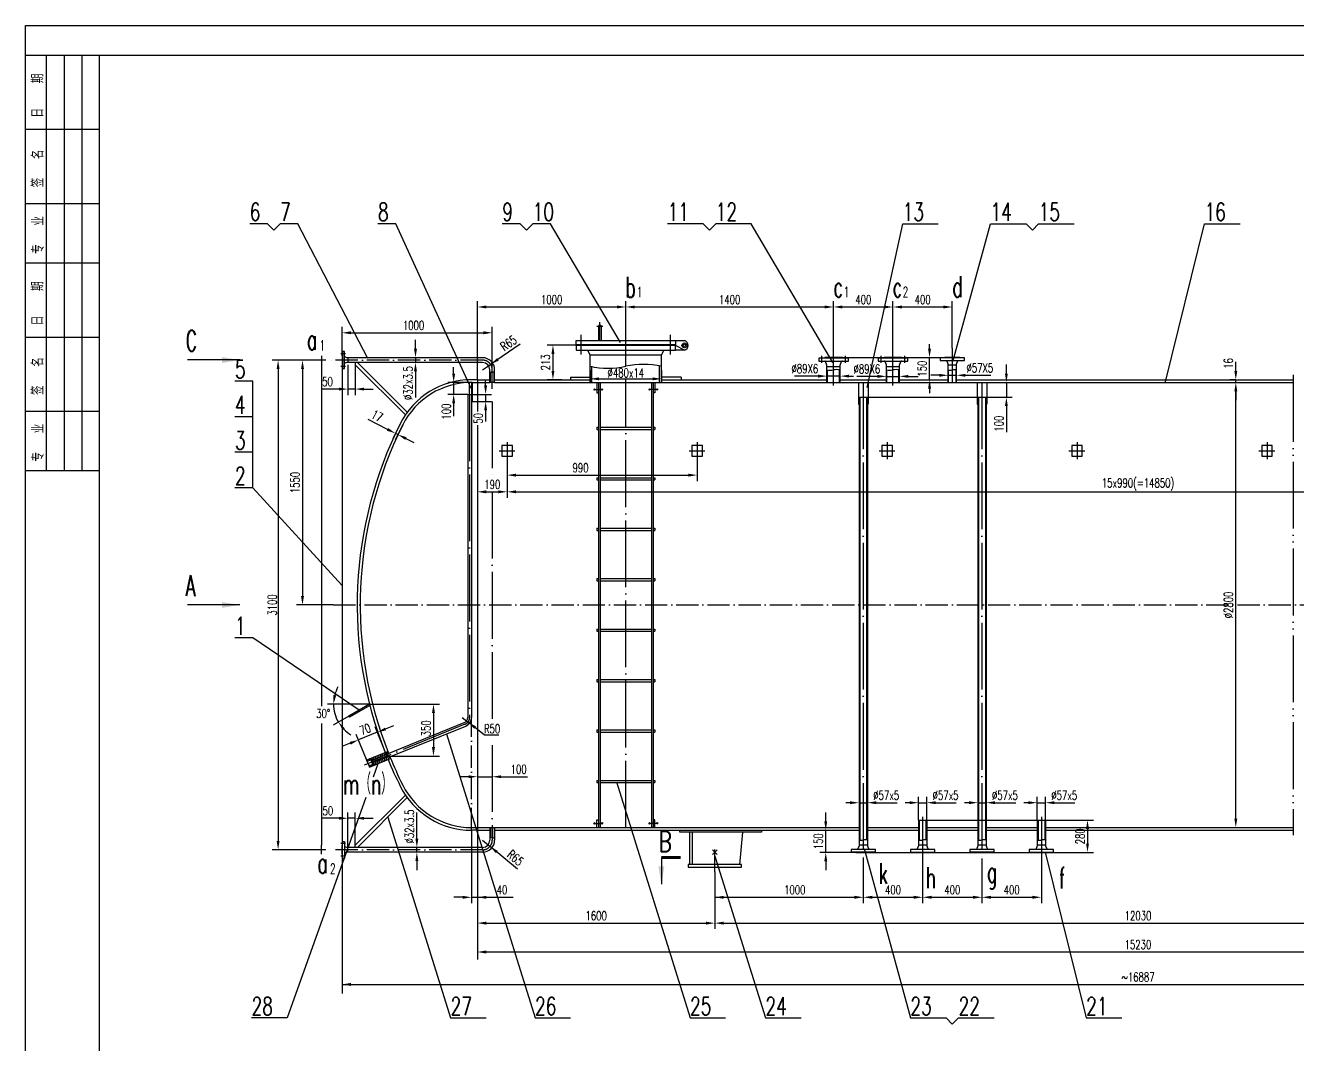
# Model space of a CAD drawing. Extents: x 84915 to 104235, y 7253 to 35355.
# Drawn here: x 84915 to 93487, y 28487 to 35355 of the extents above; entities that cross this region are included whole.
import ezdxf

# ---------------------------------------------------------------- set-up
doc = ezdxf.new("R2010")
doc.units = 0
doc.header["$LTSCALE"] = 15
doc.header["$MEASUREMENT"] = 0
for name, pattern in [('DASHDOT-M', [36, 30, -3, 0, -3]), ('DASHDOT-S', [14, 10, -2, 0, -2]), ('DIVIDE-M', [39, 30, -3, 0, -3, 0, -3]), ('HIDDEN-M', [7, 5, -2])]:
    doc.linetypes.add(name, pattern=pattern)
doc.layers.get('0').update_dxf_attribs({"linetype": 'CONTINUOUS'})
for name, color, linetype in [('CDR_DIM', 7, 'CONTINUOUS'), ('CDR_DWG1', 4, 'CONTINUOUS'), ('CDR_DWG2', 2, 'CONTINUOUS'), ('CDR_DWG3', 1, 'DASHDOT-M'), ('CDR_DWG4', 3, 'DIVIDE-M'), ('CDR_DWG5', 6, 'HIDDEN-M'), ('CDR_TEXT', 7, 'CONTINUOUS')]:
    doc.layers.add(name, color=color, linetype=linetype)
doc.styles.add('HZ', font='romans.shx', dxfattribs={"width": 0.7, "height": 60, "bigfont": 'HZ.shx'})

# ---------------------------------------------------------------- blocks, each defined once
blk = doc.blocks.new('TUQA-H')
for p, q in [((-18, 140), (-18, 70)), ((-12, 140), (-12, 70)), ((-6, 140), (-6, 70)), ((-25, 115), (0, 115)), ((-25, 90), (0, 90)), ((-25, 70), (0, 70)), ((-18, 70), (-18, 0)), ((-12, 70), (-12, 0)), ((-6, 70), (-6, 0)), ((-25, 45), (0, 45)), ((-25, 20), (0, 20))]:
    blk.add_line(p, q)
at = {"layer": 'CDR_DWG1'}
for p, q in [((-25, 140), (0, 140)), ((-25, 70), (0, 70)), ((-25, 0), (0, 0))]:
    blk.add_line(p, q, dxfattribs=at)
at = {"style": 'HZ', "width": 0.7}
for s, p in [('日    期', (-18.9, 118.95)), ('签   名', (-18.9, 95.46)), ('专   业', (-18.76, 73.05)), ('日    期', (-18.9, 48.95)), ('签   名', (-18.9, 25.46)), ('专   业', (-18.76, 3.05))]:
    blk.add_text(s, height=4, rotation=90, dxfattribs=at).set_placement(p)

msp = doc.modelspace()

# ---------------------------------------------------------------- linework, layer by layer
for p, q in [((87216.6, 30397.2), (87243.4, 30408)), ((87230, 30364.2), (87256.7, 30375))]:
    msp.add_line(p, q)
msp.add_lwpolyline([(84914.9, 21693.4), (84914.9, 35355.4), (104234.9, 35355.4), (104234.9, 21693.4)], close=True)
at = {"color": 4}
msp.add_lwpolyline([(85414.9, 21953.4), (85414.9, 35155.4), (103929.9, 35155.4), (103929.9, 21953.4)], close=True, dxfattribs=at)
at = {"layer": 'CDR_DIM'}
for p, q in [((87960.4, 32967.3), (87960.4, 33497.8)), ((88020.4, 33457.8), (88900.4, 33457.8)), ((88960.4, 33321.3), (88960.4, 33497.8)), ((89020.4, 33457.8), (90300.4, 33457.8)), ((90360.4, 33179.4), (90360.4, 33497.8)), ((90420.4, 33457.8), (90700.4, 33457.8)), ((90760.4, 33179.4), (90760.4, 33497.8)), ((90820.4, 33457.8), (91100.4, 33457.8)), ((91160.4, 33179.4), (91160.4, 33497.8)), ((87048, 33128.5), (87048, 33323.9)), ((87108, 33283.9), (88000.4, 33283.9)), ((88060.4, 33034.3), (88060.4, 33323.9)), ((87543.1, 33176), (87543.1, 33236)), ((88248.3, 33206.7), (88049.2, 33070.9)), ((88625.4, 33200.8), (88429.3, 33200.8)), ((91007, 33177.3), (91007, 33207.3)), ((86878.6, 33099.3), (86577.4, 33099.3)), ((86802.9, 33099.3), (86741.9, 33099.3)), ((87548.9, 33116), (87503.1, 33116)), ((87543.1, 33116), (87543.1, 33083.7)), ((88469.3, 33140.8), (88469.3, 33027.3)), ((90420.4, 33117.3), (90700.4, 33117.3)), ((90820.4, 33117.3), (91109.4, 33117.3)), ((90968.4, 33117.3), (91047, 33117.3)), ((91007, 32967.3), (91007, 33117.3)), ((93070.7, 33027.3), (93070.7, 33087.3)), ((86617.4, 33039.3), (86617.4, 29859.3)), ((86781.9, 33039.3), (86781.9, 31509.3)), ((86908.7, 33069.2), (86908.7, 30768.2)), ((87048, 33069.2), (87048, 29829.4)), ((87087, 33069), (87087, 32864.5)), ((87137.2, 33069), (87137.2, 32864.5)), ((87548.9, 33083.7), (87503.1, 33083.7)), ((87543.1, 33023.7), (87543.1, 32847.3)), ((87800.3, 33009.3), (87800.3, 33051.8)), ((87995.4, 33034.3), (88049.2, 33070.9)), ((88720.4, 33031.3), (88720.4, 32949.3)), ((89200.4, 33031.3), (89200.4, 32949.3)), ((90315.9, 32991.8), (90315.9, 33031.9)), ((90404.9, 32991.8), (90404.9, 33031.9)), ((90715.9, 32991.8), (90715.9, 33037.3)), ((90804.9, 32991.8), (90804.9, 33037.3)), ((91131.9, 32997.3), (91131.9, 33037.3)), ((91188.9, 32997.3), (91188.9, 33037.3)), ((91524.7, 33009.3), (91524.7, 33069.3)), ((87925.4, 32949.3), (87760.3, 32949.3)), ((87800.3, 32949.3), (87800.3, 32869)), ((88015.7, 32929), (88015.7, 32967.3)), ((88530.1, 32967.3), (88429.3, 32967.3)), ((88780.4, 32973.3), (89140.4, 32973.3)), ((90255.9, 32991.9), (90096.4, 32991.9)), ((90404.9, 32991.9), (90315.9, 32991.9)), ((90464.9, 32991.9), (90494.9, 32991.9)), ((90655.9, 32990.2), (90516.3, 32990.2)), ((90715.9, 32990.2), (90804.9, 32990.2)), ((90864.9, 32990.2), (90931, 32990.2)), ((90968.4, 32967.3), (91047, 32967.3)), ((91071.9, 32997.3), (91016.6, 32997.3)), ((91131.9, 32997.3), (91188.9, 32997.3)), ((91248.9, 32997.3), (91420.9, 32997.3)), ((91475.8, 32949.3), (91564.7, 32949.3)), ((91524.7, 32949.3), (91524.7, 32849.5)), ((93070.7, 32967.3), (93030.7, 32967.3)), ((93059.4, 32949.3), (93110.7, 32949.3)), ((93070.7, 32949.3), (93070.7, 32967.3)), ((93070.7, 32949.3), (93070.7, 32967.3)), ((87027, 32904.5), (86908.7, 32904.5)), ((87137.2, 32904.5), (87087, 32904.5)), ((87197.2, 32904.5), (87257.2, 32904.5)), ((87895.4, 32869), (87760.3, 32869)), ((87920.4, 32869), (88055.7, 32869)), ((88015.7, 32869), (88015.7, 32821)), ((90582.9, 32849.5), (91327.6, 32849.5)), ((91007, 32907.3), (91007, 32877.3)), ((91388.9, 32849.5), (91564.7, 32849.5)), ((93070.7, 30009.3), (93070.7, 32889.3)), ((93070.7, 32889.3), (93070.7, 32829.3)), ((87800.3, 32809), (87800.3, 32720.8)), ((87925.4, 32821), (88055.7, 32821)), ((88015.7, 32761), (88015.7, 32685.5)), ((91524.7, 32789.5), (91524.7, 32613)), ((87354.8, 32633), (87223.7, 32698.5)), ((87440.8, 32670.9), (87390.5, 32570.3)), ((87456.9, 32662.9), (87406.6, 32562.3)), ((87424.5, 32598.1), (87408.4, 32606.1)), ((87478.2, 32571.2), (87531.9, 32544.4)), ((88160.9, 32431.3), (88160.9, 32172)), ((89440.9, 32431.3), (89440.9, 32284.5)), ((87960.4, 32323.4), (87960.4, 32172)), ((88160.9, 32379.4), (88160.9, 32284.5)), ((88220.9, 32324.5), (89380.9, 32324.5)), ((88020.4, 32212), (88100.9, 32212)), ((88220.9, 32212), (96602.9, 32212)), ((86988.8, 31449.3), (86741.9, 31449.3)), ((87125.2, 30781.3), (86951.2, 30781.3)), ((87233.8, 30781.3), (87125.2, 30781.3)), ((87233.8, 30781.3), (87704.3, 30781.3)), ((87093.5, 30700.3), (86989, 30640)), ((87664.3, 30721.3), (87664.3, 30491.3)), ((87857.9, 30691.5), (87897.2, 30660.5)), ((86908.7, 30650.7), (86908.7, 29829.4)), ((87350.2, 30432), (87271, 30628.3)), ((87341.6, 30613.6), (87397.2, 30636.1)), ((88006.6, 30574.1), (87897.2, 30660.5)), ((87103.4, 30517.4), (87047.7, 30494.9)), ((87223.3, 30380.7), (87144, 30577)), ((87285.9, 30591.2), (87159, 30539.9)), ((88006.6, 30574.1), (88103.7, 30574.1)), ((87278.9, 30431.2), (87269, 30407.8)), ((87294.2, 30437.3), (87284.3, 30414)), ((87309.5, 30443.5), (87299.6, 30420.1)), ((87324.8, 30449.7), (87314.9, 30426.3)), ((87340.1, 30455.9), (87330.2, 30432.5)), ((87355.4, 30462), (87345.5, 30438.7)), ((87358.1, 30431.3), (87704.3, 30431.3)), ((87217.8, 30406.4), (87215.3, 30400.6)), ((87220.9, 30399), (87220.2, 30397.3)), ((87228.6, 30402.1), (87227.9, 30400.4)), ((87233.1, 30412.6), (87228.6, 30402.1)), ((87231.8, 30364.9), (87230.7, 30362.4)), ((87232.5, 30366.6), (87231.8, 30364.9)), ((87239.5, 30368), (87235, 30357.5)), ((87240.2, 30369.7), (87239.5, 30368)), ((87247.7, 30417.4), (87243.9, 30408.2)), ((87248.3, 30418.8), (87247.7, 30417.4)), ((87249.1, 30393.7), (87247.8, 30397.2)), ((87251.3, 30366.1), (87250.3, 30363.7)), ((87254.8, 30374.2), (87251.3, 30366.1)), ((87263.6, 30425), (87253.7, 30401.6)), ((87255.4, 30375.6), (87254.8, 30374.2)), ((87265.9, 30370.7), (87265.6, 30369.8)), ((87275.5, 30393.2), (87265.9, 30370.7)), ((87290.8, 30399.4), (87280.9, 30376)), ((87306.1, 30405.6), (87296.2, 30382.2)), ((87321.4, 30411.8), (87311.5, 30388.4)), ((87336.7, 30417.9), (87326.8, 30394.6)), ((87352, 30424.1), (87342.1, 30400.7)), ((87364.8, 30424.4), (87357.4, 30406.9)), ((87900.4, 30291.9), (87840.4, 30291.9)), ((87960.4, 30291.9), (88060.4, 30291.9)), ((88120.4, 30291.9), (88296.9, 30291.9)), ((90471.9, 30116.7), (90441.9, 30116.7)), ((90531.9, 30116.7), (90588.9, 30116.7)), ((90648.9, 30116.7), (90787.9, 30116.7)), ((90871.9, 30116.7), (90841.9, 30116.7)), ((90931.9, 29999.3), (90931.9, 30156.7)), ((90931.9, 30116.7), (90988.9, 30116.7)), ((90988.9, 29999.3), (90988.9, 30156.7)), ((91048.9, 30116.7), (91186.7, 30116.7)), ((91271.9, 30116.7), (91241.9, 30116.7)), ((91331.9, 30116.7), (91388.9, 30116.7)), ((91448.9, 30116.7), (91587.9, 30116.7)), ((91671.9, 30116.7), (91641.9, 30116.7)), ((91731.9, 29999.3), (91731.9, 30156.7)), ((91731.9, 30116.7), (91788.9, 30116.7)), ((91788.9, 29999.3), (91788.9, 30156.7)), ((91848.9, 30116.7), (91986.7, 30116.7)), ((87027, 30011.8), (86908.7, 30011.8)), ((87087, 29814.7), (87087, 30051.8)), ((87137.2, 30011.8), (87087, 30011.8)), ((87137.2, 29829.7), (87137.2, 30051.8)), ((87197.2, 30011.8), (87257.2, 30011.8)), ((87552.3, 29875), (87552.3, 30050.5)), ((90307.5, 29991.3), (90307.5, 30051.3)), ((87920.4, 29931.3), (87920.4, 29439.2)), ((87960.4, 29931.3), (87960.4, 29439.2)), ((90295.5, 29931.3), (90347.5, 29931.3)), ((90307.5, 29781.5), (90307.5, 29931.3)), ((90988.9, 29999.3), (92111.3, 29999.3)), ((92071.3, 29939.3), (92071.3, 29841.3)), ((93059.4, 29949.3), (93110.7, 29949.3)), ((87995.4, 29864.3), (88045.3, 29822.6)), ((86878.6, 29799.3), (86577.4, 29799.3)), ((87048, 29756.2), (87048, 28831.2)), ((87559.2, 29815), (87512.3, 29815)), ((87559.2, 29782.7), (87512.3, 29782.7)), ((87552.3, 29782.7), (87552.3, 29815)), ((88230.1, 29668), (88045.3, 29822.6)), ((90509.4, 29781.5), (90267.5, 29781.5)), ((90560.4, 29748.4), (90560.4, 29439.2)), ((90611.4, 29781.5), (90909.4, 29781.3)), ((91011.4, 29781.3), (91309.4, 29781.3)), ((91411.4, 29781.5), (91709.4, 29781.3)), ((91811.4, 29781.3), (92111.3, 29781.3)), ((87552.3, 29722.7), (87552.3, 29662.7)), ((90307.5, 29721.5), (90307.5, 29661.5)), ((90960.4, 29741.4), (90960.4, 29439.2)), ((91360.4, 29741.4), (91360.4, 29439.2)), ((91760.4, 29741.4), (91760.4, 29439.2)), ((89560.4, 29651.3), (89560.4, 29266.7)), ((87860.4, 29479.2), (87800.4, 29479.2)), ((87920.4, 29479.2), (88201.8, 29479.2)), ((87960.4, 29439.2), (87960.4, 29322.3)), ((89560.4, 29479.2), (90500.4, 29479.2)), ((90620.4, 29479.2), (90900.4, 29479.2)), ((91020.4, 29479.2), (91300.4, 29479.2)), ((91420.4, 29479.2), (91700.4, 29479.2)), ((87960.4, 29322.3), (87960.4, 29059.8)), ((88020.4, 29305.1), (89500.4, 29305.1)), ((89620.4, 29305.1), (95203.3, 29305.1)), ((88020.4, 29110.5), (96863.3, 29110.5)), ((87048, 28891.9), (97673.4, 28891.9))]:
    msp.add_line(p, q, dxfattribs=at)
for points in [[(86631, 34018.7), (86588.6, 33976.2), (86546.2, 34018.7), (86426.2, 34018.7)], [(87222.7, 33110.5), (86751, 34018.7), (86631, 34018.7)], [(87918.8, 32908.7), (87410.1, 34018.7), (87290.1, 34018.7)], [(88332.8, 34018.7), (88290.4, 33976.2), (88248, 34018.7), (88128, 34018.7)], [(88924.8, 33217.3), (88452.8, 34018.7), (88332.8, 34018.7)], [(89566.1, 34018.7), (89523.7, 33976.2), (89481.3, 34018.7), (89241.3, 34018.7)], [(90354.9, 33083.6), (89806.1, 34018.7), (89566.1, 34018.7)], [(90587.4, 32914.1), (90825.9, 34018.7), (91065.9, 34018.7)], [(91165.5, 33096.1), (91417.4, 34018.7), (91657.4, 34018.7)], [(91657.4, 34018.7), (91699.8, 33976.2), (91742.2, 34018.7), (91982.2, 34018.7)], [(92595.9, 32954.3), (92859.5, 34018.7), (93099.5, 34018.7)], [(86446.7, 32718.3), (86446.7, 32958.3), (86326.7, 32958.3)], [(86446.7, 32478.3), (86446.7, 32718.3), (86326.7, 32718.3)], [(86446.7, 32238.3), (86446.7, 32478.3), (86326.7, 32478.3)], [(87047.9, 31583.2), (86446.7, 32238.3), (86326.7, 32238.3)], [(87163.7, 30740.8), (86446.7, 31227.6), (86326.7, 31227.6)], [(87751.1, 30580.8), (88348.7, 28665.7), (88588.7, 28665.7)], [(87290.2, 30379.8), (87257.8, 30289.2)], [(88896.6, 30256.8), (89393, 28665.7), (89633, 28665.7)], [(87208.7, 30151.6), (86678.4, 28665.7), (86438.4, 28665.7)], [(87357.2, 30019.9), (87779.7, 28665.7), (88019.7, 28665.7)], [(89560.4, 29756.7), (89900.9, 28665.7), (90140.9, 28665.7)], [(90567.3, 29807.7), (90877.9, 28665.7), (91117.9, 28665.7)], [(91785.8, 29782.3), (92062.4, 28665.7), (92302.4, 28665.7)], [(91117.9, 28665.7), (91160.4, 28623.2), (91202.8, 28665.7), (91442.8, 28665.7)]]:
    msp.add_lwpolyline(points, dxfattribs=at)
for start, end in [(151.59366, 165.79683), (180, 210), (224.20317, 238.40634)]:
    msp.add_arc((87233.8, 30781.3), 242.7, start, end, dxfattribs=at)
for points in [[(88020.4, 33467.8), (88020.4, 33447.8), (87960.4, 33457.8)], [(88900.4, 33467.8), (88900.4, 33447.8), (88960.4, 33457.8)], [(89020.4, 33467.8), (89020.4, 33447.8), (88960.4, 33457.8)], [(90300.4, 33467.8), (90300.4, 33447.8), (90360.4, 33457.8)], [(90420.4, 33467.8), (90420.4, 33447.8), (90360.4, 33457.8)], [(90700.4, 33467.8), (90700.4, 33447.8), (90760.4, 33457.8)], [(90820.4, 33467.8), (90820.4, 33447.8), (90760.4, 33457.8)], [(91100.4, 33467.8), (91100.4, 33447.8), (91160.4, 33457.8)], [(87108, 33293.9), (87108, 33273.9), (87048, 33283.9)], [(88000.4, 33293.9), (88000.4, 33273.9), (88060.4, 33283.9)], [(87533.1, 33176), (87553.1, 33176), (87543.1, 33116)], [(88459.3, 33140.8), (88479.3, 33140.8), (88469.3, 33200.8)], [(90997, 33177.3), (91017, 33177.3), (91007, 33117.3)], [(86607.4, 33039.3), (86627.4, 33039.3), (86617.4, 33099.3)], [(86771.9, 33039.3), (86791.9, 33039.3), (86781.9, 33099.3)], [(88093.1, 33113), (88104.4, 33096.5), (88049.2, 33070.9)], [(87533.1, 33023.7), (87553.1, 33023.7), (87543.1, 33083.7)], [(87790.3, 33009.3), (87810.3, 33009.3), (87800.3, 32949.3)], [(88459.3, 33027.3), (88479.3, 33027.3), (88469.3, 32967.3)], [(90255.9, 33001.9), (90255.9, 32981.9), (90315.9, 32991.9)], [(90464.9, 33001.9), (90464.9, 32981.9), (90404.9, 32991.9)], [(91071.9, 33007.3), (91071.9, 32987.3), (91131.9, 32997.3)], [(91248.9, 33007.3), (91248.9, 32987.3), (91188.9, 32997.3)], [(91514.7, 33009.3), (91534.7, 33009.3), (91524.7, 32949.3)], [(93060.7, 33027.3), (93080.7, 33027.3), (93070.7, 32967.3)], [(88005.7, 32929), (88025.7, 32929), (88015.7, 32869)], [(88780.4, 32983.3), (88780.4, 32963.3), (88720.4, 32973.3)], [(89140.4, 32983.3), (89140.4, 32963.3), (89200.4, 32973.3)], [(90655.9, 33000.2), (90655.9, 32980.2), (90715.9, 32990.2)], [(90864.9, 33000.2), (90864.9, 32980.2), (90804.9, 32990.2)], [(90997, 32907.3), (91017, 32907.3), (91007, 32967.3)], [(93060.7, 32889.3), (93080.7, 32889.3), (93070.7, 32949.3)], [(93060.7, 32889.3), (93080.7, 32889.3), (93070.7, 32949.3)], [(87027, 32914.5), (87027, 32894.5), (87087, 32904.5)], [(87197.2, 32914.5), (87197.2, 32894.5), (87137.2, 32904.5)], [(87790.3, 32809), (87810.3, 32809), (87800.3, 32869)], [(91514.7, 32789.5), (91534.7, 32789.5), (91524.7, 32849.5)], [(88005.7, 32761), (88025.7, 32761), (88015.7, 32821)], [(87359.2, 32641.9), (87350.3, 32624), (87408.4, 32606.1)], [(87482.7, 32580.2), (87473.7, 32562.3), (87424.5, 32598.1)], [(88220.9, 32334.5), (88220.9, 32314.5), (88160.9, 32324.5)], [(89380.9, 32334.5), (89380.9, 32314.5), (89440.9, 32324.5)], [(88020.4, 32222), (88020.4, 32202), (87960.4, 32212)], [(88100.9, 32222), (88100.9, 32202), (88160.9, 32212)], [(88220.9, 32222), (88220.9, 32202), (88160.9, 32212)], [(86771.9, 31509.3), (86791.9, 31509.3), (86781.9, 31449.3)], [(87008.5, 30839.6), (86988.6, 30842.1), (86991.2, 30781.3)], [(87654.3, 30721.3), (87674.3, 30721.3), (87664.3, 30781.3)], [(87051.9, 30606.1), (87067.8, 30618.2), (87023.7, 30660)], [(87337.8, 30622.9), (87345.3, 30604.4), (87285.9, 30591.2)], [(87950.5, 30631.1), (87938.1, 30615.4), (87897.2, 30660.5)], [(87099.6, 30526.7), (87107.1, 30508.1), (87159, 30539.9)], [(87654.3, 30491.3), (87674.3, 30491.3), (87664.3, 30431.3)], [(87900.4, 30301.9), (87900.4, 30281.9), (87960.4, 30291.9)], [(88120.4, 30301.9), (88120.4, 30281.9), (88060.4, 30291.9)], [(90471.9, 30126.7), (90471.9, 30106.7), (90531.9, 30116.7)], [(90648.9, 30126.7), (90648.9, 30106.7), (90588.9, 30116.7)], [(90871.9, 30126.7), (90871.9, 30106.7), (90931.9, 30116.7)], [(91048.9, 30126.7), (91048.9, 30106.7), (90988.9, 30116.7)], [(91271.9, 30126.7), (91271.9, 30106.7), (91331.9, 30116.7)], [(91448.9, 30126.7), (91448.9, 30106.7), (91388.9, 30116.7)], [(91671.9, 30126.7), (91671.9, 30106.7), (91731.9, 30116.7)], [(91848.9, 30126.7), (91848.9, 30106.7), (91788.9, 30116.7)], [(87027, 30021.8), (87027, 30001.8), (87087, 30011.8)], [(87197.2, 30021.8), (87197.2, 30001.8), (87137.2, 30011.8)], [(93060.7, 30009.3), (93080.7, 30009.3), (93070.7, 29949.3)], [(90297.5, 29991.3), (90317.5, 29991.3), (90307.5, 29931.3)], [(92061.3, 29939.3), (92081.3, 29939.3), (92071.3, 29999.3)], [(86607.4, 29859.3), (86627.4, 29859.3), (86617.4, 29799.3)], [(87542.3, 29875), (87562.3, 29875), (87552.3, 29815)], [(92061.3, 29841.3), (92081.3, 29841.3), (92071.3, 29781.3)], [(87542.3, 29722.7), (87562.3, 29722.7), (87552.3, 29782.7)], [(88097.7, 29791.8), (88084.9, 29776.4), (88045.3, 29822.6)], [(90297.5, 29721.5), (90317.5, 29721.5), (90307.5, 29781.5)], [(87860.4, 29489.2), (87860.4, 29469.2), (87920.4, 29479.2)], [(88020.4, 29489.2), (88020.4, 29469.2), (87960.4, 29479.2)], [(89620.4, 29489.2), (89620.4, 29469.2), (89560.4, 29479.2)], [(90500.4, 29489.2), (90500.4, 29469.2), (90560.4, 29479.2)], [(90620.4, 29489.2), (90620.4, 29469.2), (90560.4, 29479.2)], [(90900.4, 29489.2), (90900.4, 29469.2), (90960.4, 29479.2)], [(91020.4, 29489.2), (91020.4, 29469.2), (90960.4, 29479.2)], [(91300.4, 29489.2), (91300.4, 29469.2), (91360.4, 29479.2)], [(91420.4, 29489.2), (91420.4, 29469.2), (91360.4, 29479.2)], [(91700.4, 29489.2), (91700.4, 29469.2), (91760.4, 29479.2)], [(88020.4, 29315.1), (88020.4, 29295.1), (87960.4, 29305.1)], [(89500.4, 29315.1), (89500.4, 29295.1), (89560.4, 29305.1)], [(89620.4, 29315.1), (89620.4, 29295.1), (89560.4, 29305.1)], [(88020.4, 29120.5), (88020.4, 29100.5), (87960.4, 29110.5)], [(87108, 28901.9), (87108, 28881.9), (87048, 28891.9)]]:
    msp.add_solid(points, dxfattribs=at)
at = {"layer": 'CDR_DWG1'}
for p, q in [((88775.4, 33327.3), (88775.4, 33231.3)), ((88795.4, 33231.3), (88795.4, 33327.3)), ((88625.4, 33231.3), (89295.4, 33231.3)), ((88625.4, 33202.3), (88625.4, 33231.3)), ((89295.4, 33202.3), (88625.4, 33202.3)), ((88625.4, 33202.3), (88625.4, 33199.3)), ((89295.4, 33199.3), (88625.4, 33199.3)), ((88625.4, 33199.3), (88625.4, 33166.3)), ((89295.4, 33231.3), (89355.4, 33231.3)), ((89295.4, 33231.3), (89295.4, 33202.3)), ((89295.4, 33199.3), (89295.4, 33202.3)), ((89295.4, 33166.3), (89295.4, 33199.3)), ((89355.4, 33166.3), (89295.4, 33198.8)), ((86938.8, 33099.3), (86878.6, 33099.3)), ((86908.7, 33129.4), (86908.7, 33069.2)), ((87048, 33128.5), (87048, 33071.5)), ((87052, 33128.5), (87048, 33128.5)), ((87064, 33157.5), (87052, 33157.5)), ((87052, 33157.5), (87052, 33042.5)), ((87064, 33042.5), (87064, 33157.5)), ((87081, 33116), (87066.5, 33121.5)), ((87087, 33116), (87081, 33116)), ((87995.4, 33116), (87087, 33116)), ((87087, 33116), (87087, 33084)), ((88625.4, 33166.3), (89295.4, 33166.3)), ((88720.4, 33133.3), (88703.9, 33166.3)), ((88720.4, 32949.3), (88720.4, 33133.3)), ((89200.4, 33133.3), (88720.4, 33133.3)), ((89200.4, 33133.3), (89216.9, 33166.3)), ((89200.4, 32949.3), (89200.4, 33133.3)), ((89355.4, 33166.3), (89295.4, 33166.3)), ((90460.4, 33113.3), (90260.4, 33113.3)), ((90260.4, 33113.3), (90260.4, 33093.3)), ((90260.4, 33093.3), (90460.4, 33093.3)), ((90300.4, 33117.3), (90300.4, 33113.3)), ((90420.4, 33117.3), (90300.4, 33117.3)), ((90315.9, 33066.3), (90306.9, 33089.5)), ((90404.9, 33066.3), (90414, 33089.5)), ((90420.4, 33113.3), (90420.4, 33117.3)), ((90460.4, 33093.3), (90460.4, 33113.3)), ((90860.4, 33113.3), (90660.4, 33113.3)), ((90660.4, 33113.3), (90660.4, 33093.3)), ((90660.4, 33093.3), (90860.4, 33093.3)), ((90700.4, 33117.3), (90700.4, 33113.3)), ((90820.4, 33117.3), (90700.4, 33117.3)), ((90715.9, 33066.3), (90706.9, 33089.5)), ((90804.9, 33066.3), (90814, 33089.5)), ((90820.4, 33113.3), (90820.4, 33117.3)), ((90860.4, 33093.3), (90860.4, 33113.3)), ((91242.9, 33114.3), (91077.9, 33114.3)), ((91077.9, 33114.3), (91077.9, 33097.3)), ((91077.9, 33097.3), (91242.9, 33097.3)), ((91211.4, 33117.3), (91109.4, 33117.3)), ((91109.4, 33117.3), (91109.4, 33114.3)), ((91131.9, 33073.3), (91122.4, 33097.3)), ((91188.9, 33073.3), (91198.4, 33097.3)), ((91198.4, 33097.3), (91242.9, 33097.3)), ((91211.4, 33114.3), (91211.4, 33117.3)), ((91242.9, 33097.3), (91242.9, 33114.3)), ((87048, 33071.5), (87052, 33071.5)), ((87052, 33042.5), (87064, 33042.5)), ((87081, 33084), (87066.5, 33078.5)), ((87087, 33084), (87081, 33084)), ((87995.4, 33083.3), (87087, 33084.1)), ((87137.2, 33084), (87137.2, 33069)), ((87137.2, 33069), (87475.6, 32730.6)), ((87152.2, 33084), (87487.8, 32747.9)), ((88044.4, 32949.3), (88044.4, 33034.3)), ((88048.4, 32949.3), (88048.4, 33018.4)), ((88072.4, 32949.3), (88072.4, 33018.4)), ((88076.4, 32949.3), (88076.4, 33034.3)), ((88732.4, 32949.3), (88732.4, 33057.8)), ((89188.4, 32949.3), (89188.4, 33057.8)), ((90315.9, 33054.3), (90315.9, 33066.3)), ((90315.9, 32949.3), (90315.9, 33054.3)), ((90404.9, 33054.3), (90315.9, 33054.3)), ((90319.9, 32949.3), (90319.9, 33033.3)), ((90400.9, 32949.3), (90400.9, 33033.3)), ((90404.9, 33054.3), (90404.9, 33066.3)), ((90404.9, 32949.3), (90404.9, 33054.3)), ((90715.9, 33054.3), (90715.9, 33066.3)), ((90715.9, 32949.3), (90715.9, 33054.3)), ((90804.9, 33054.3), (90715.9, 33054.3)), ((90719.9, 32949.3), (90719.9, 33033.3)), ((90800.9, 32949.3), (90800.9, 33033.3)), ((90804.9, 33054.3), (90804.9, 33066.3)), ((90804.9, 32949.3), (90804.9, 33054.3)), ((91131.9, 33065.3), (91131.9, 33073.3)), ((91188.9, 33065.3), (91131.9, 33065.3)), ((91131.9, 32949.3), (91131.9, 33065.3)), ((91135.4, 32949.3), (91135.4, 33033.3)), ((91185.4, 32949.3), (91185.4, 33033.3)), ((91188.9, 33065.3), (91188.9, 33073.3)), ((91188.9, 32949.3), (91188.9, 33065.3)), ((87907.9, 32869), (87907.9, 32949.2)), ((87960.4, 32967.3), (87920.4, 32967.3)), ((87920.4, 32949.3), (87920.4, 30691.5)), ((87920.4, 32949.3), (87960.4, 32949.3)), ((87925.4, 32949.3), (87925.4, 32821)), ((87960.4, 32967.3), (87960.4, 32752.8)), ((87960.4, 32967.3), (88044.4, 32967.3)), ((87960.4, 32949.3), (88044.4, 32949.3)), ((88076.4, 32949.3), (88044.4, 32949.3)), ((88076.4, 32967.3), (88720.4, 32967.3)), ((88076.4, 32949.3), (88720.4, 32949.3)), ((88588.3, 32985.2), (88719.6, 32985.2)), ((88588.3, 32985.2), (88588.3, 32967.3)), ((88720.4, 32949.3), (91188.9, 32949.3)), ((88765.4, 32949.3), (88765.4, 32878.1)), ((88775.4, 32949.3), (88775.4, 29949.3)), ((88787.4, 32949.3), (88787.4, 29949.3)), ((89133.5, 32949.3), (89133.5, 29949.3)), ((89145.5, 32949.3), (89145.5, 29949.3)), ((89155.5, 32949.3), (89155.5, 32878.1)), ((89200.4, 32967.3), (90315.9, 32967.3)), ((89332.6, 32985.2), (89201.3, 32985.2)), ((89332.6, 32985.2), (89332.6, 32967.3)), ((90404.9, 32967.3), (90715.9, 32967.3)), ((90527.6, 32949.3), (90527.6, 32802.3)), ((90593.3, 32949.3), (90593.3, 32802.3)), ((90804.9, 32967.3), (91131.9, 32967.3)), ((91188.9, 32967.3), (93458.1, 32967.3)), ((91188.9, 32949.3), (93458.1, 32949.3)), ((91327.6, 32949.3), (91327.6, 32802.3)), ((91393.3, 32949.3), (91393.3, 32802.3)), ((87895.4, 32869), (87895.4, 30691.5)), ((87895.4, 32869), (87920.4, 32869)), ((88765.4, 32878.1), (88775.4, 32878.1)), ((89155.5, 32878.1), (89145.5, 32878.1)), ((90531.9, 32849.5), (90531.9, 29833.5)), ((90531.9, 32849.5), (90588.9, 32849.5)), ((90537.9, 32849.5), (90537.9, 29865.5)), ((90582.9, 32849.5), (90582.9, 29865.5)), ((90588.9, 32849.5), (90588.9, 29833.5)), ((91331.9, 32849.5), (91331.9, 29833.5)), ((91331.9, 32849.5), (91388.9, 32849.5)), ((91337.9, 32849.5), (91337.9, 29865.5)), ((91382.9, 32849.5), (91382.9, 29865.5)), ((91388.9, 32849.5), (91388.9, 29833.5)), ((87925.4, 32821), (87920.4, 32821)), ((90527.6, 32802.3), (90531.9, 32802.3)), ((90593.3, 32802.3), (90588.9, 32802.3)), ((91327.6, 32802.3), (91331.9, 32802.3)), ((91393.3, 32802.3), (91388.9, 32802.3)), ((87960.4, 32660.8), (87960.4, 29931.3)), ((88765.4, 32646.9), (88765.4, 32631.9)), ((88765.4, 32646.9), (88775.4, 32646.9)), ((88765.4, 32631.9), (88775.4, 32631.9)), ((88787.4, 32646.9), (89133.5, 32646.9)), ((88787.4, 32631.9), (89133.5, 32631.9)), ((89145.5, 32646.9), (89155.5, 32646.9)), ((89145.5, 32631.9), (89155.5, 32631.9)), ((89155.5, 32646.9), (89155.5, 32631.9)), ((88765.4, 32306.9), (88765.4, 32291.9)), ((88765.4, 32306.9), (88775.4, 32306.9)), ((88765.4, 32291.9), (88775.4, 32291.9)), ((88787.4, 32306.9), (89133.5, 32306.9)), ((88787.4, 32291.9), (89133.5, 32291.9)), ((89145.5, 32306.9), (89155.5, 32306.9)), ((89145.5, 32291.9), (89155.5, 32291.9)), ((89155.5, 32306.9), (89155.5, 32291.9)), ((88765.4, 31966.9), (88765.4, 31951.9)), ((88765.4, 31966.9), (88775.4, 31966.9)), ((88765.4, 31951.9), (88775.4, 31951.9)), ((88787.4, 31966.9), (89133.5, 31966.9)), ((88787.4, 31951.9), (89133.5, 31951.9)), ((89145.5, 31966.9), (89155.5, 31966.9)), ((89145.5, 31951.9), (89155.5, 31951.9)), ((89155.5, 31966.9), (89155.5, 31951.9)), ((88765.4, 31626.9), (88765.4, 31611.9)), ((88765.4, 31626.9), (88775.4, 31626.9)), ((88765.4, 31611.9), (88775.4, 31611.9)), ((88787.4, 31626.9), (89133.5, 31626.9)), ((88787.4, 31611.9), (89133.5, 31611.9)), ((89145.5, 31626.9), (89155.5, 31626.9)), ((89145.5, 31611.9), (89155.5, 31611.9)), ((89155.5, 31626.9), (89155.5, 31611.9)), ((88765.4, 31286.9), (88765.4, 31271.9)), ((88765.4, 31286.9), (88775.4, 31286.9)), ((88765.4, 31271.9), (88775.4, 31271.9)), ((88787.4, 31286.9), (89133.5, 31286.9)), ((88787.4, 31271.9), (89133.5, 31271.9)), ((89145.5, 31286.9), (89155.5, 31286.9)), ((89145.5, 31271.9), (89155.5, 31271.9)), ((89155.5, 31286.9), (89155.5, 31271.9)), ((88765.4, 30946.9), (88765.4, 30931.9)), ((88765.4, 30946.9), (88775.4, 30946.9)), ((88787.4, 30946.9), (89133.5, 30946.9)), ((89145.5, 30946.9), (89155.5, 30946.9)), ((89155.5, 30946.9), (89155.5, 30931.9)), ((88765.4, 30931.9), (88775.4, 30931.9)), ((88787.4, 30931.9), (89133.5, 30931.9)), ((89145.5, 30931.9), (89155.5, 30931.9)), ((87233.8, 30781.3), (87093.5, 30700.3)), ((87093.5, 30700.3), (87098.1, 30692.3)), ((87236.2, 30772), (87098.7, 30692.7)), ((87354.2, 30447.1), (87872, 30656.7)), ((87363.6, 30424), (87881.4, 30633.5)), ((88765.4, 30606.9), (88765.4, 30591.9)), ((88765.4, 30606.9), (88775.4, 30606.9)), ((88787.4, 30606.9), (89133.5, 30606.9)), ((89145.5, 30606.9), (89155.5, 30606.9)), ((89155.5, 30606.9), (89155.5, 30591.9)), ((88765.4, 30591.9), (88775.4, 30591.9)), ((88787.4, 30591.9), (89133.5, 30591.9)), ((89145.5, 30591.9), (89155.5, 30591.9)), ((87214.8, 30405.2), (87356.3, 30462.4)), ((87355.9, 30442.9), (87253.5, 30401.5)), ((87354.2, 30447.1), (87363.6, 30424)), ((87214.8, 30405.2), (87214.1, 30403.6)), ((87214.8, 30405.2), (87214.1, 30403.6)), ((87214.1, 30403.6), (87232.5, 30357.9)), ((87223.3, 30380.7), (87216.3, 30398.1)), ((87218.3, 30396.5), (87216.6, 30397.2)), ((87218.3, 30396.5), (87242.6, 30406.4)), ((87224.5, 30381.2), (87218.3, 30396.5)), ((87230.7, 30365.9), (87219.7, 30393.2)), ((87223.3, 30380.7), (87230.3, 30363.3)), ((87224.5, 30381.2), (87230.7, 30365.9)), ((87230.7, 30365.9), (87230, 30364.2)), ((87230.7, 30365.9), (87255, 30375.7)), ((87234.2, 30357.2), (87232.5, 30357.9)), ((87234.2, 30357.2), (87375.6, 30414.3)), ((87242.6, 30406.4), (87243.4, 30408)), ((87242.6, 30406.4), (87248.8, 30391)), ((87243.4, 30408), (87248.6, 30410.2)), ((87243.4, 30408), (87250, 30391.5)), ((87255, 30375.7), (87248.8, 30391)), ((87256.7, 30375), (87250, 30391.5)), ((87250.3, 30409.4), (87256.5, 30394.1)), ((87255, 30375.7), (87256.7, 30375)), ((87262.7, 30378.8), (87256.5, 30394.1)), ((87256.7, 30375), (87262, 30377.1)), ((87361.9, 30428.1), (87259.5, 30386.7)), ((88765.4, 30266.9), (88775.4, 30266.9)), ((88765.4, 30266.9), (88765.4, 30251.9)), ((88787.4, 30266.9), (89133.5, 30266.9)), ((89145.5, 30266.9), (89155.5, 30266.9)), ((89155.5, 30266.9), (89155.5, 30251.9)), ((88765.4, 30251.9), (88775.4, 30251.9)), ((88787.4, 30251.9), (89133.5, 30251.9)), ((89145.5, 30251.9), (89155.5, 30251.9)), ((87137.2, 29829.7), (87475.6, 30168.1)), ((87152.2, 29814.6), (87487.8, 30150.8)), ((87920.4, 29949.3), (87960.4, 29949.3)), ((87960.4, 29931.3), (87920.4, 29931.3)), ((87960.4, 29949.3), (90531.9, 29949.3)), ((87960.4, 29931.3), (88044.4, 29931.3)), ((88044.4, 29949.3), (88044.4, 29864.3)), ((88048.4, 29949.3), (88048.4, 29880.3)), ((88072.4, 29949.3), (88072.4, 29880.3)), ((88076.4, 29949.3), (88076.4, 29864.3)), ((88076.4, 29931.3), (90531.9, 29931.3)), ((88765.4, 29949.3), (88765.4, 30000.6)), ((88765.4, 30000.6), (88775.4, 30000.6)), ((89155.5, 30000.6), (89145.5, 30000.6)), ((89155.5, 29949.3), (89155.5, 30000.6)), ((89325.4, 29917.3), (89325.4, 29931.3)), ((89875.4, 29917.3), (89325.4, 29917.3)), ((89390.4, 29917.3), (89390.4, 29701.3)), ((89410.4, 29701.3), (89410.4, 29917.3)), ((89746.2, 29917.3), (89726.4, 29701.3)), ((89875.4, 29931.3), (89875.4, 29917.3)), ((90588.9, 29949.3), (90931.9, 29949.3)), ((90588.9, 29931.3), (90931.9, 29931.3)), ((90931.9, 29999.3), (90931.9, 29833.3)), ((90931.9, 29999.3), (90988.9, 29999.3)), ((90937.9, 29999.3), (90937.9, 29865.3)), ((90982.9, 29999.3), (90982.9, 29865.3)), ((90988.9, 29999.3), (90988.9, 29833.3)), ((90988.9, 29949.3), (91331.9, 29949.3)), ((90988.9, 29931.3), (91331.9, 29931.3)), ((91388.9, 29949.3), (91731.9, 29949.3)), ((91388.9, 29931.3), (91731.9, 29931.3)), ((91731.9, 29999.3), (91731.9, 29833.3)), ((91731.9, 29999.3), (91788.9, 29999.3)), ((91737.9, 29999.3), (91737.9, 29865.3)), ((91782.9, 29999.3), (91782.9, 29865.3)), ((91788.9, 29999.3), (91788.9, 29833.3)), ((91788.9, 29949.3), (93458.1, 29949.3)), ((91788.9, 29931.3), (93458.1, 29931.3)), ((87052, 29741.2), (87052, 29856.2)), ((87052, 29856.2), (87064, 29856.2)), ((87064, 29856.2), (87064, 29741.2)), ((90531.9, 29833.5), (90588.9, 29833.5)), ((90531.9, 29833.5), (90531.9, 29825.5)), ((90588.9, 29833.5), (90588.9, 29825.5)), ((90931.9, 29833.3), (90988.9, 29833.3)), ((90931.9, 29833.3), (90931.9, 29825.3)), ((90988.9, 29833.3), (90988.9, 29825.3)), ((91331.9, 29833.5), (91331.9, 29825.5)), ((91331.9, 29833.5), (91388.9, 29833.5)), ((91388.9, 29833.5), (91388.9, 29825.5)), ((91731.9, 29833.3), (91788.9, 29833.3)), ((91731.9, 29833.3), (91731.9, 29825.3)), ((91788.9, 29833.3), (91788.9, 29825.3)), ((86938.8, 29799.3), (86878.6, 29799.3)), ((86908.7, 29769.2), (86908.7, 29829.4)), ((87048, 29770.2), (87048, 29827.2)), ((87048, 29827.2), (87052, 29827.2)), ((87052, 29770.2), (87048, 29770.2)), ((87081, 29814.7), (87066.5, 29820.2)), ((87081, 29782.7), (87066.5, 29777.2)), ((87087, 29814.7), (87081, 29814.7)), ((87087, 29782.7), (87081, 29782.7)), ((87995.4, 29815.3), (87087, 29814.6)), ((87087, 29782.7), (87087, 29814.7)), ((87995.4, 29782.7), (87087, 29782.7)), ((87137.2, 29814.7), (87137.2, 29829.7)), ((90642.9, 29801.5), (90477.9, 29801.5)), ((90477.9, 29801.5), (90477.9, 29784.5)), ((90522.4, 29801.5), (90477.9, 29801.5)), ((90477.9, 29784.5), (90642.9, 29784.5)), ((90509.4, 29784.5), (90509.4, 29781.5)), ((90509.4, 29781.5), (90611.4, 29781.5)), ((90531.9, 29825.5), (90522.4, 29801.5)), ((90588.9, 29825.5), (90598.4, 29801.5)), ((90611.4, 29781.5), (90611.4, 29784.5)), ((90642.9, 29784.5), (90642.9, 29801.5)), ((91042.9, 29801.3), (90877.9, 29801.3)), ((90922.4, 29801.3), (90877.9, 29801.3)), ((90877.9, 29801.3), (90877.9, 29784.3)), ((90877.9, 29784.3), (91042.9, 29784.3)), ((90909.4, 29784.3), (90909.4, 29781.3)), ((90909.4, 29781.3), (91011.4, 29781.3)), ((90931.9, 29825.3), (90922.4, 29801.3)), ((90988.9, 29825.3), (90998.4, 29801.3)), ((91011.4, 29781.3), (91011.4, 29784.3)), ((91042.9, 29784.3), (91042.9, 29801.3)), ((91442.9, 29801.5), (91277.9, 29801.5)), ((91322.4, 29801.5), (91277.9, 29801.5)), ((91277.9, 29801.5), (91277.9, 29784.5)), ((91277.9, 29784.5), (91442.9, 29784.5)), ((91309.4, 29784.5), (91309.4, 29781.5)), ((91309.4, 29781.5), (91411.4, 29781.5)), ((91331.9, 29825.5), (91322.4, 29801.5)), ((91388.9, 29825.5), (91398.4, 29801.5)), ((91411.4, 29781.5), (91411.4, 29784.5)), ((91442.9, 29784.5), (91442.9, 29801.5)), ((91842.9, 29801.3), (91677.9, 29801.3)), ((91677.9, 29801.3), (91677.9, 29784.3)), ((91722.4, 29801.3), (91677.9, 29801.3)), ((91677.9, 29784.3), (91842.9, 29784.3)), ((91709.4, 29784.3), (91709.4, 29781.3)), ((91709.4, 29781.3), (91811.4, 29781.3)), ((91731.9, 29825.3), (91722.4, 29801.3)), ((91788.9, 29825.3), (91798.4, 29801.3)), ((91811.4, 29781.3), (91811.4, 29784.3)), ((91842.9, 29784.3), (91842.9, 29801.3)), ((87064, 29741.2), (87052, 29741.2)), ((89740.4, 29701.3), (89380.4, 29701.3)), ((89380.4, 29701.3), (89380.4, 29681.3)), ((89380.4, 29681.3), (89740.4, 29681.3)), ((89740.4, 29681.3), (89740.4, 29701.3))]:
    msp.add_line(p, q, dxfattribs=at)
for radius in [16.5, 8.25]:
    msp.add_circle((89355.4, 33198.8), radius, dxfattribs=at)
for centre, radius, start, end in [((88785.4, 33322.5), 11.1, 25.72326, 154.27674), ((89346.7, 33198.8), 33.7, 285.08568, 74.91432), ((87068, 33125.3), 4, 180, 249.0755), ((87994.3, 33033.9), 82.1, 0.32956, 89.20434), ((90301.3, 33087.3), 6, 21.25051, 90), ((90419.6, 33087.3), 6, 90, 158.74949), ((90701.3, 33087.3), 6, 21.25051, 90), ((90819.6, 33087.3), 6, 90, 158.74949), ((87068, 33074.7), 4, 110.9245, 180), ((87995.4, 33034.3), 49, 0, 90), ((87920.4, 32431.1), 536.2, 90, 153.43495), ((87920.4, 32431.1), 518.2, 90, 153.43495), ((89863.8, 31449.3), 2713.5, 153.24476, 201.48652), ((89884, 31449.3), 2713.5, 153.43495, 201.61067), ((87857.9, 30691.5), 37.5, 292.03406, 0), ((87857.9, 30691.5), 62.5, 292.03406, 0), ((87249.1, 30409), 1.3, 22, 112), ((87261.5, 30378.3), 1.3, 292, 22), ((89863.8, 31449.3), 2713.5, 202.58113, 206.75524), ((89884, 31449.3), 2713.5, 202.13854, 206.56505), ((87920.4, 30467.6), 536.2, 206.56505, 270), ((87920.4, 30467.6), 518.2, 206.56505, 270), ((87994.3, 29864.8), 82.1, 270.79566, 359.67044), ((87995.4, 29864.3), 49, 270, 0), ((87068, 29823.9), 4, 180, 249.0755), ((87068, 29773.4), 4, 110.9245, 180)]:
    msp.add_arc(centre, radius, start, end, dxfattribs=at)
at = {"layer": 'CDR_DWG2'}
for p, q in [((86358.4, 33100.5), (86007.4, 33100.5)), ((86358.4, 31449.5), (86007.4, 31449.5)), ((89200.1, 29747.1), (89200.1, 29567.1))]:
    msp.add_line(p, q, dxfattribs=at)
for points in [[(86358.4, 33100.5), (86238.4, 33080.5), (86238.4, 33120.5)], [(86358.4, 31449.5), (86238.4, 31429.5), (86238.4, 31469.5)], [(89200.1, 29567.1), (89220.1, 29687.1), (89180.1, 29687.1)]]:
    msp.add_solid(points, dxfattribs=at)
for points in [[(89200.1, 29757.1), (89200.1, 29737.1), (89320.1, 29757.1), (89320.1, 29737.1)], [(89200.1, 29757.1), (89200.1, 29737.1), (89280.1, 29757.1), (89280.1, 29737.1)], [(89330.9, 29737.1), (89330.9, 29757.1), (89250.9, 29737.1), (89250.9, 29757.1)]]:
    msp.add_trace(points, dxfattribs=at)
at = {"layer": 'CDR_DWG3', "linetype": 'DASHDOT-S'}
for p, q in [((88785.4, 33231.3), (88785.4, 33356.3)), ((88660.4, 33137.3), (88660.4, 33269.3)), ((88805.4, 33327.3), (88765.4, 33327.3)), ((89260.4, 33137.3), (89260.4, 33269.3)), ((87995.4, 33099.3), (86961.3, 33099.3)), ((87072, 33142.5), (87040, 33142.5)), ((90280.4, 33081.3), (90280.4, 33129.3)), ((90440.4, 33081.3), (90440.4, 33129.3)), ((90680.4, 33081.3), (90680.4, 33129.3)), ((90840.4, 33081.3), (90840.4, 33129.3)), ((87072, 33057.5), (87040, 33057.5)), ((86988.8, 31449.3), (93741.4, 31449.3)), ((87920.4, 29931.3), (87920.4, 30691.5)), ((87072, 29841.2), (87040, 29841.2)), ((87995.4, 29799.3), (86987, 29799.3)), ((87072, 29756.2), (87040, 29756.2)), ((89560.4, 29651.3), (89560.4, 29821.3))]:
    msp.add_line(p, q, dxfattribs=at)
at = {"layer": 'CDR_DWG3'}
for p, q in [((88960.4, 33057.8), (88960.4, 33321.3)), ((90360.4, 32929.3), (90360.4, 33179.4)), ((90760.4, 32929.3), (90760.4, 33179.4)), ((91160.4, 33179.4), (91160.4, 32949.3)), ((88060.4, 32906.4), (88060.4, 33034.3)), ((88960.4, 29949.3), (88960.4, 32973.3)), ((90560.4, 32949.3), (90560.4, 29748.4)), ((91360.4, 32949.3), (91360.4, 29748.4)), ((87907.9, 32869), (87907.9, 30691.5)), ((88743, 32901.3), (88805.9, 32901.3)), ((88744.3, 32906.5), (88754.6, 32896.2)), ((88744.3, 32896.2), (88754.6, 32906.5)), ((88805.7, 32896.2), (88795.5, 32906.5)), ((88805.7, 32906.5), (88795.5, 32896.2)), ((89177.9, 32901.3), (89115, 32901.3)), ((89115.2, 32906.5), (89125.4, 32896.2)), ((89115.2, 32896.2), (89125.4, 32906.5)), ((89176.6, 32896.2), (89166.3, 32906.5)), ((89176.6, 32906.5), (89166.3, 32896.2)), ((88060.4, 32821), (88060.4, 32316.1)), ((88106.6, 32487.8), (88213.6, 32487.8)), ((88160.9, 32546.3), (88160.9, 32431.3)), ((89386.6, 32487.8), (89493.6, 32487.8)), ((89440.9, 32546.3), (89440.9, 32431.3)), ((90666.6, 32487.8), (90773.6, 32487.8)), ((90720.9, 32546.3), (90720.9, 32431.3)), ((91946.6, 32487.8), (92053.6, 32487.8)), ((92000.9, 32546.3), (92000.9, 32431.3)), ((93226.6, 32487.8), (93333.6, 32487.8)), ((93280.9, 32546.3), (93280.9, 32431.3)), ((88060.7, 32212), (88060.4, 30651.9)), ((87876.7, 30645.1), (87197.5, 30370.2)), ((88060.4, 30504.6), (88060.4, 29864.3)), ((90960.4, 30021.9), (90960.4, 29741.4)), ((91760.4, 30021.9), (91760.4, 29741.4)), ((88743, 29977.3), (88805.9, 29977.3)), ((88744.3, 29982.5), (88754.6, 29972.2)), ((88744.3, 29972.2), (88754.6, 29982.5)), ((88805.7, 29972.2), (88795.5, 29982.5)), ((88805.7, 29982.5), (88795.5, 29972.2)), ((89177.9, 29977.3), (89115, 29977.3)), ((89115.2, 29982.5), (89125.4, 29972.2)), ((89115.2, 29972.2), (89125.4, 29982.5)), ((89176.6, 29972.2), (89166.3, 29982.5)), ((89176.6, 29982.5), (89166.3, 29972.2)), ((89545.1, 29767.4), (89575.8, 29798.1)), ((89545.1, 29798.1), (89575.8, 29767.4))]:
    msp.add_line(p, q, dxfattribs=at)
at = {"layer": 'CDR_DWG3', "linetype": 'DASHDOT-S'}
for centre, start, end in [((87995.4, 33034.3), 0, 90), ((87995.4, 29864.3), 270, 0)]:
    msp.add_arc(centre, 65, start, end, dxfattribs=at)
at = {"layer": 'CDR_DWG3'}
msp.add_arc((87857.9, 30691.5), 50, 292.03406, 0, dxfattribs=at)
at = {"layer": 'CDR_DWG4'}
msp.add_line((93458.1, 32999.6), (93458.1, 29898.3), dxfattribs=at)
at = {"layer": 'CDR_DWG5'}
for points in [[(88125.6, 32523.2), (88125.6, 32452.5), (88196.3, 32452.5), (88196.3, 32523.2)], [(89405.6, 32523.2), (89405.6, 32452.5), (89476.3, 32452.5), (89476.3, 32523.2)], [(90685.6, 32523.2), (90685.6, 32452.5), (90756.3, 32452.5), (90756.3, 32523.2)], [(91965.6, 32523.2), (91965.6, 32452.5), (92036.3, 32452.5), (92036.3, 32523.2)], [(93245.6, 32523.2), (93245.6, 32452.5), (93316.3, 32452.5), (93316.3, 32523.2)]]:
    msp.add_lwpolyline(points, close=True, dxfattribs=at)
at = {"layer": 'CDR_TEXT'}
for centre, radius, start, end in [((88052.4, 33055.9), 38.4, 257.9753, 282.0247), ((88068.4, 32980.8), 38.4, 77.9753, 102.0247), ((88840.4, 33621.2), 576, 257.9753, 282.0247), ((89080.4, 32494.5), 576, 77.9753, 102.0247), ((90338.2, 33137.8), 106.8, 257.9753, 282.0247), ((90382.7, 32928.9), 106.8, 77.9753, 102.0247), ((90738.2, 33137.8), 106.8, 257.9753, 282.0247), ((90782.7, 32928.9), 106.8, 77.9753, 102.0247), ((91146.2, 33100.2), 68.4, 257.9753, 282.0247), ((91174.7, 32966.4), 68.4, 77.9753, 102.0247), ((88052.4, 29842.8), 38.4, 77.9753, 102.0247), ((88068.4, 29917.9), 38.4, 257.9753, 282.0247), ((90546.2, 29932.4), 68.4, 257.9753, 282.0247), ((90574.7, 29798.6), 68.4, 77.9753, 102.0247), ((90946.2, 29932.2), 68.4, 257.9753, 282.0247), ((90974.7, 29798.4), 68.4, 77.9753, 102.0247), ((91346.2, 29932.4), 68.4, 257.9753, 282.0247), ((91374.7, 29798.6), 68.4, 77.9753, 102.0247), ((91746.2, 29932.2), 68.4, 257.9753, 282.0247), ((91774.7, 29798.4), 68.4, 77.9753, 102.0247)]:
    msp.add_arc(centre, radius, start, end, dxfattribs=at)

# ---------------------------------------------------------------- block references
at = {"xscale": 20, "yscale": 20, "zscale": 20}
msp.add_blockref('TUQA-H', (85414.9, 32355.4), dxfattribs=at)

# ---------------------------------------------------------------- texts
at = {"layer": 'CDR_DIM', "char_height": 60, "attachment_point": 5, "style": 'HZ'}
for s, insert in [('\\A1;1000', (88460.4, 33507.8)), ('\\A1;1400', (89660.4, 33507.8)), ('\\A1;400', (90560.4, 33507.8)), ('\\A1;400', (90960.4, 33507.8)), ('1000', (87530.3, 33333.9)), ('∅480x14', (88960.4, 33013.6)), ('\\A1;∅89X6', (90166.9, 33041.9)), ('\\A1;∅89X6', (90584.8, 33040.2)), ('\\A1;∅57X5', (91345.9, 33047.3)), ('\\A1;50', (86950.3, 32954.5)), ('990', (88655.3, 32374.5)), ('190', (88060.7, 32262)), ('15x990(=14850)', (92411.9, 32262)), ('\\A1;30°', (86921, 30717.7)), ('\\A1;100', (88238.7, 30341.9)), ('\\A1;∅57x5', (90714.8, 30166.7)), ('\\A1;∅57x5', (91114.8, 30166.7)), ('\\A1;∅57x5', (91514.8, 30166.7)), ('\\A1;∅57x5', (91914.8, 30166.7)), ('\\A1;50', (86953, 30061.8)), ('\\A1;40', (88125.9, 29529.2)), ('1000', (90098.7, 29529.2)), ('\\A1;400', (90760.4, 29529.2)), ('\\A1;400', (91160.4, 29529.2)), ('\\A1;400', (91560.4, 29529.2)), ('\\A1;1600', (88760.4, 29355.1)), ('12030', (92411.9, 29355.1)), ('15230', (92411.4, 29160.5)), ('~16887', (92411.9, 28941.9))]:
    msp.add_mtext(s, dxfattribs=dict(at, insert=insert))
at = {"layer": 'CDR_DIM', "char_height": 60, "style": 'HZ'}
for s, insert, attachment_point, rotation in [('\\A1;R65', (88170.2, 33213.9), 5, 34.27289), ('213', (88419.3, 33084.1), 5, 90), ('\\A1;150', (90957, 33042.3), 5, 90), ('16', (93020.7, 33041.5), 4, 90), ('\\A1;∅32x3.5', (87493.1, 32944.8), 5, 90), ('17', (87284.8, 32723.9), 5, 333), ('\\A1;100', (87750.3, 32752.7), 5, 90), ('\\A1;50', (87965.7, 32707.3), 5, 90), ('\\A1;100', (91474.7, 32671.3), 5, 90), ('1550', (86731.9, 32274.3), 5, 90), ('3100', (86578.3, 31449.3), 5, 90), ('∅2800', (93020.7, 31449.3), 5, 90), ('\\A1;70', (87203.7, 30611.9), 5, 22), ('\\A1;350', (87614.3, 30617.8), 5, 90), ('\\A1;R50', (88059.4, 30615.1), 5, 0.27111), ('\\A1;∅32x3.5', (87502.3, 29956.1), 5, 90), ('\\A1;280', (92021.3, 29890.3), 5, 90), ('\\A1;150', (90257.5, 29856.4), 5, 90), ('\\A1;R65', (88215.8, 29745.1), 5, 320.07634)]:
    msp.add_mtext(s, dxfattribs=dict(at, insert=insert, attachment_point=attachment_point, rotation=rotation))
at = {"layer": 'CDR_DWG1', "style": 'HZ', "width": 0.7}
for s, p in [('6', (86426.2, 34038.7)), ('7', (86631, 34038.7)), ('8', (87290.1, 34038.7)), ('9', (88128, 34038.7)), ('10', (88332.8, 34038.7)), ('11', (89241.3, 34038.7)), ('12', (89566.1, 34038.7)), ('13', (90825.9, 34038.7)), ('14', (91417.4, 34038.7)), ('15', (91742.2, 34038.7)), ('16', (92859.5, 34038.7)), ('5', (86326.7, 32978.3)), ('4', (86326.7, 32738.3)), ('3', (86326.7, 32498.3)), ('2', (86326.7, 32258.3)), ('1', (86326.7, 31247.6)), ('28', (86438.4, 28685.7)), ('27', (87779.7, 28685.7)), ('26', (88348.7, 28685.7)), ('25', (89393, 28685.7)), ('24', (89900.9, 28685.7)), ('23', (90877.9, 28685.7)), ('22', (91202.8, 28685.7)), ('21', (92062.4, 28685.7))]:
    msp.add_text(s, height=120, dxfattribs=at).set_placement(p)
at = {"layer": 'CDR_DWG2', "style": 'HZ'}
for s, height, width, p in [('b', 140, 0.6, (88957.5, 33520.7)), ('c', 140, 0.6, (90359.9, 33523.5)), ('c', 140, 0.6, (90757.6, 33523.5)), ('d', 140, 0.6, (91160.8, 33524.6)), ('1', 70, 0.6, (89035.8, 33523)), ('1', 70, 0.6, (90429.5, 33523.5)), ('2', 70, 0.6, (90827.1, 33523.5)), ('C', 140, 0.6, (85995.1, 33160.2)), ('a', 140, 0.6, (86811.8, 33168)), ('1', 70, 0.6, (86896.7, 33163.7)), ('A', 140, 0.6, (85995.1, 31509.2)), ('m（n）', 140, 0.6, (87055.9, 30173.1)), ('B', 140, 0.7, (89180.8, 29784.8)), ('a', 140, 0.6, (86882.7, 29640.7)), ('2', 70, 0.6, (86967.6, 29636.4)), ('k', 140, 0.6, (90663.5, 29569.6)), ('h', 140, 0.6, (90981.8, 29541.7)), ('g', 140, 0.6, (91393.3, 29579.9)), ('f', 140, 0.6, (91878.9, 29539.2))]:
    msp.add_text(s, height=height, dxfattribs=dict(at, width=width)).set_placement(p)

doc.saveas('drawing.dxf')
